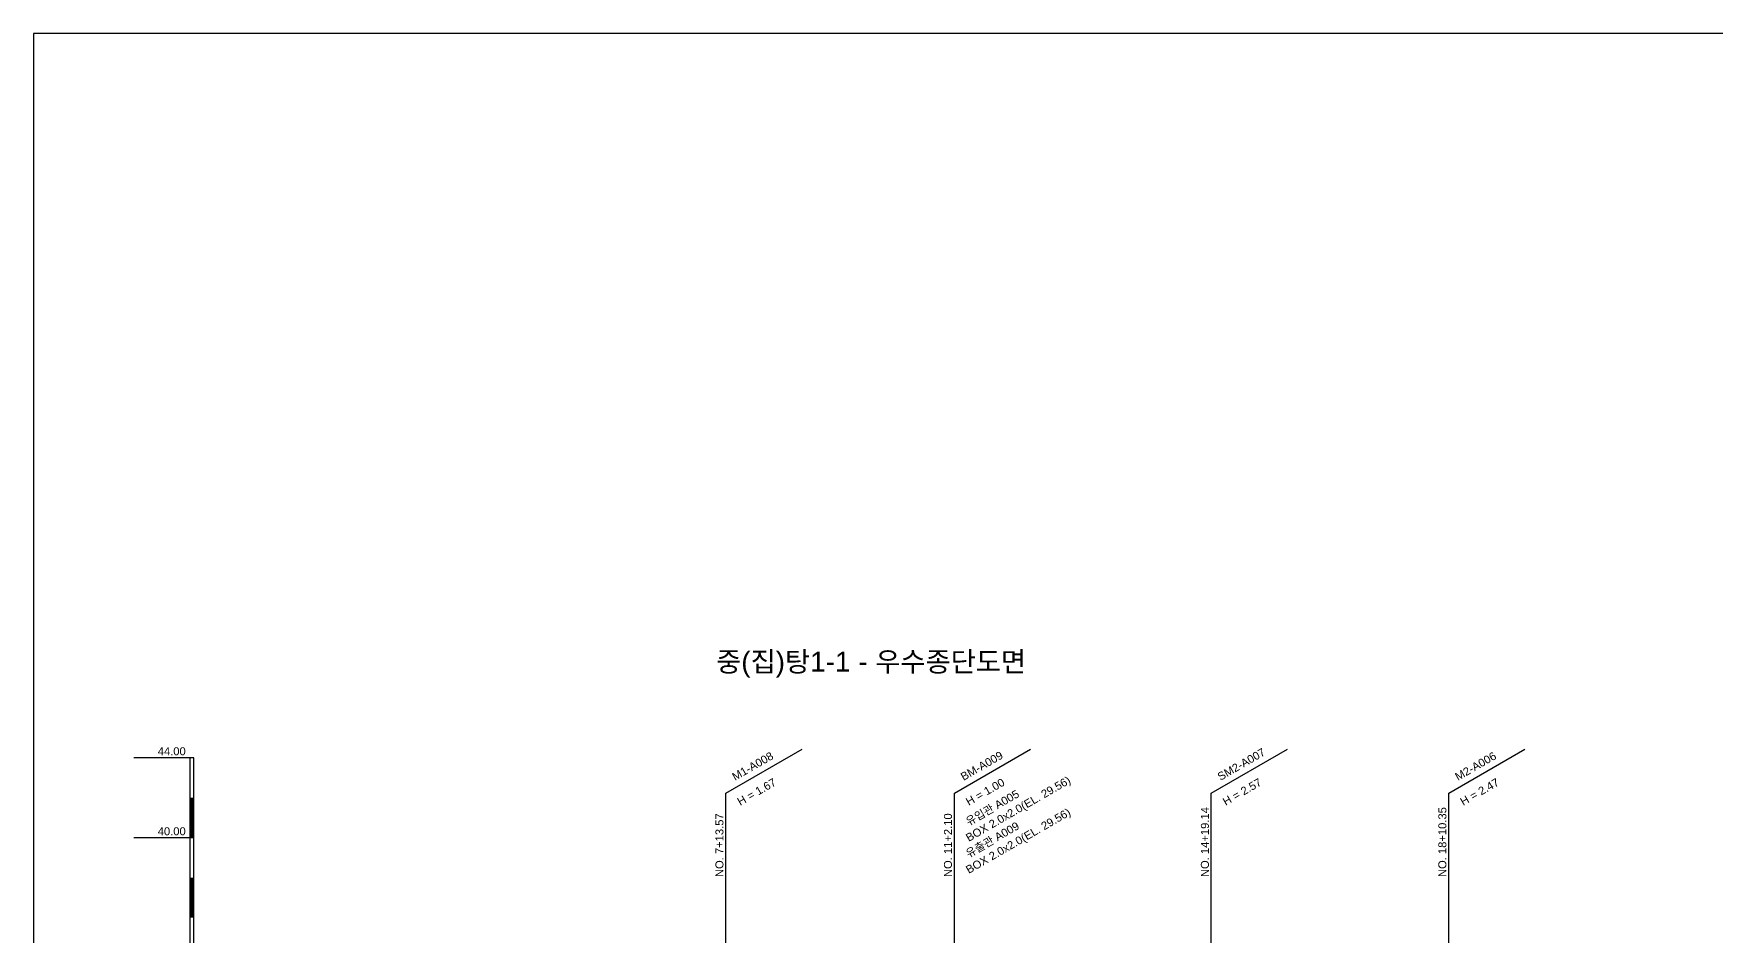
# Model space of a CAD drawing. Header units: millimetres. Extents: x -7351 to 135086, y 1419 to 5643.
# Drawn here: x 26981.4 to 27401.9, y 1787.4 to 2013 of the extents above; entities that cross this region are included whole.
import ezdxf
from ezdxf.enums import TextEntityAlignment as Align

# ---------------------------------------------------------------- set-up
doc = ezdxf.new("R2010")
doc.units = ezdxf.units.MM
for name, color, linetype in [('KZ_종단_깃발', 7, 'Continuous'), ('KZ_종단_노선명', 7, 'Continuous'), ('KZ_종단_도각', 7, 'Continuous'), ('KZ_종단_폴대', 7, 'Continuous')]:
    doc.layers.add(name, color=color, linetype=linetype)
doc.styles.get("Standard").update_dxf_attribs({"font": 'arial.ttf'})

msp = doc.modelspace()

# ---------------------------------------------------------------- linework, layer by layer
at = {"layer": 'KZ_종단_깃발'}
for p, q in [((27154.33, 1823.2), (27173.38, 1834.2)), ((27211.44, 1823.2), (27230.49, 1834.2)), ((27275.65, 1823.2), (27294.7, 1834.2)), ((27334.99, 1823.2), (27354.04, 1834.2)), ((27154.33, 1587.04), (27154.33, 1823.2)), ((27211.44, 1587.04), (27211.44, 1823.2)), ((27275.65, 1587.04), (27275.65, 1823.2)), ((27334.99, 1587.04), (27334.99, 1823.2))]:
    msp.add_line(p, q, dxfattribs=at)
at = {"layer": 'KZ_종단_도각'}
msp.add_lwpolyline([(26981.36, 1419.04), (27822.36, 1419.04), (27822.36, 2013.04), (26981.36, 2013.04)], close=True, dxfattribs=at)
at = {"layer": 'KZ_종단_폴대'}
for p, q in [((27021.36, 1832.04), (27006.36, 1832.04)), ((27021.36, 1812.04), (27006.36, 1812.04))]:
    msp.add_line(p, q, dxfattribs=at)
msp.add_lwpolyline([(27021.36, 1587.04), (27021.36, 1832.04), (27020.36, 1832.04), (27020.36, 1587.04), (27021.36, 1587.04)], dxfattribs=at)
for points in [[(27020.86, 1812.04, 1, 1, 0), (27020.86, 1822.04, 1, 1, 0)], [(27020.86, 1792.04, 1, 1, 0), (27020.86, 1802.04, 1, 1, 0)]]:
    msp.add_lwpolyline(points, format="xyseb", dxfattribs=at)

# ---------------------------------------------------------------- texts
at = {"layer": 'KZ_종단_깃발'}
for s, rotation, p in [('M1-A008', 30, (27156.93, 1825.7)), ('BM-A009', 30, (27214.04, 1825.7)), ('SM2-A007', 30, (27278.24, 1825.7)), ('M2-A006', 30, (27337.59, 1825.7)), ('NO. 7+13.57', 90, (27154.33, 1802.2)), ('NO. 11+2.10', 90, (27211.44, 1802.2)), ('NO. 14+19.14', 90, (27275.65, 1802.2)), ('NO. 18+10.35', 90, (27334.99, 1802.2))]:
    msp.add_text(s, height=2, rotation=rotation, dxfattribs=at).set_placement(p, align=Align.BOTTOM_LEFT)
for s, p in [('H = 1.67', (27156.93, 1821.7)), ('BOX 2.0x2.0(EL. 29.56)', (27214.04, 1812.7)), ('H = 1.00', (27214.04, 1821.7)), ('H = 2.57', (27278.24, 1821.7)), ('H = 2.47', (27337.59, 1821.7)), ('유입관 A005', (27214.04, 1816.7)), ('BOX 2.0x2.0(EL. 29.56)', (27214.04, 1804.7)), ('유출관 A009', (27214.04, 1808.7))]:
    msp.add_text(s, height=2, rotation=30, dxfattribs=at).set_placement(p, align=Align.TOP_LEFT)
at = {"layer": 'KZ_종단_노선명'}
msp.add_text('중(집)탕1-1 - 우수종단도면', height=5, dxfattribs=at).set_placement((27190.63, 1852.04), align=Align.BOTTOM_CENTER)
at = {"layer": 'KZ_종단_폴대'}
for s, p in [('44.00', (27019.36, 1832.04)), ('40.00', (27019.36, 1812.04))]:
    msp.add_text(s, height=2, dxfattribs=at).set_placement(p, align=Align.BOTTOM_RIGHT)

doc.saveas('drawing.dxf')
